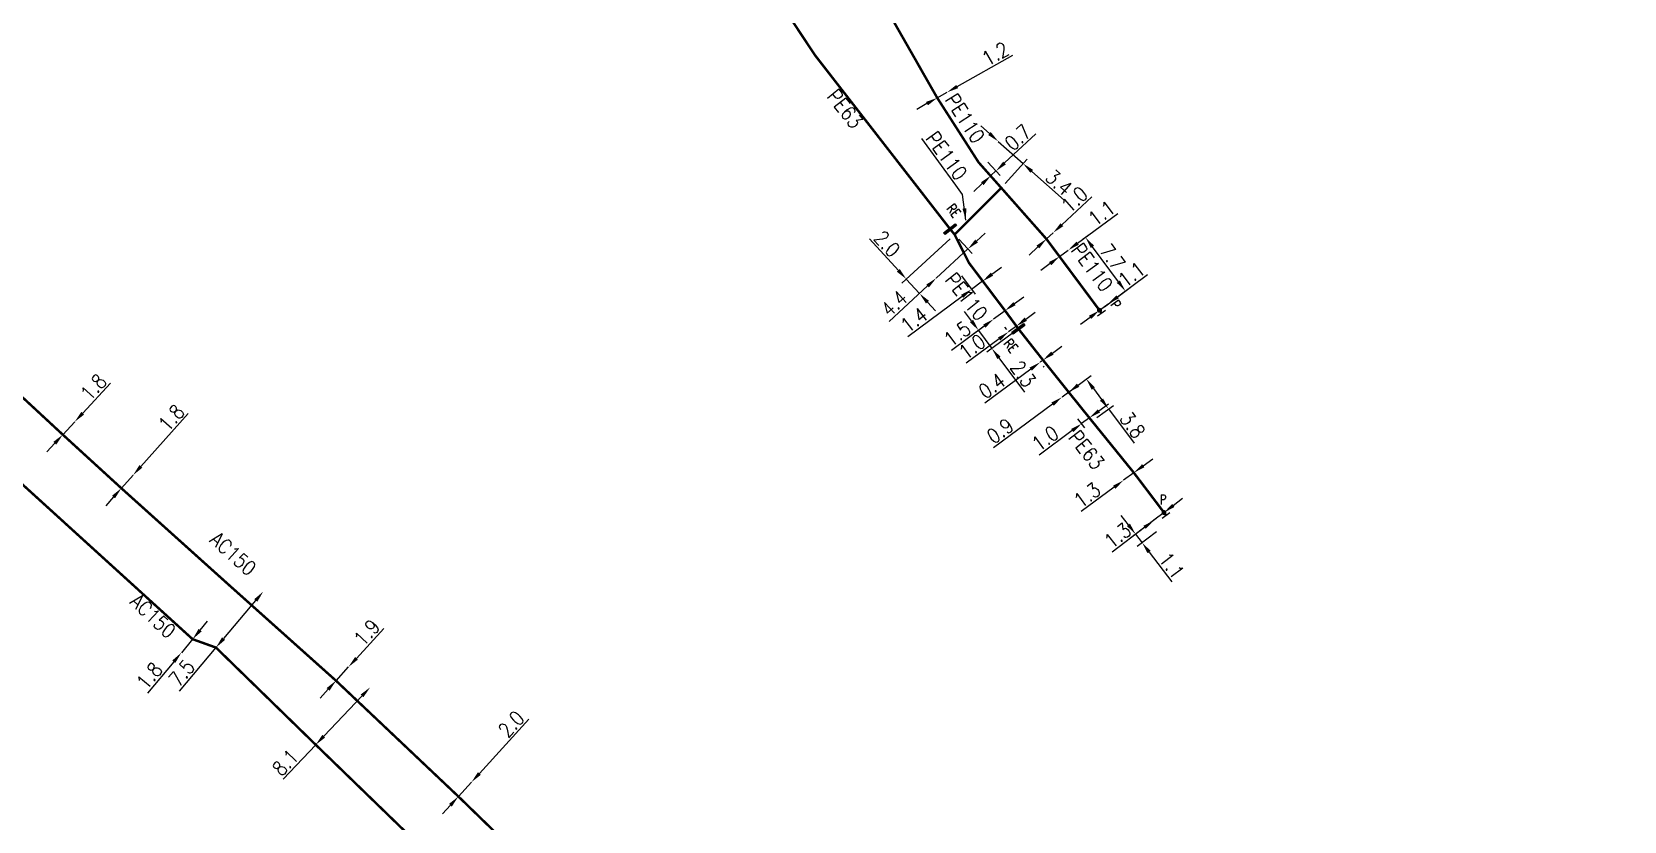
# Model space of a CAD drawing. Header units: millimetres. Extents: x 155997 to 157006, y 121209 to 122008.
# Drawn here: x 156837.2 to 157000.1, y 121465 to 121545.8 of the extents above; entities that cross this region are included whole.
import ezdxf
from ezdxf.enums import TextEntityAlignment as Align

# ---------------------------------------------------------------- set-up
doc = ezdxf.new("R2010")
doc.units = ezdxf.units.MM
doc.linetypes.add('L_25_AP', pattern=[2000, 1000, 1000])
doc.linetypes.add('L_25_PE', pattern=[2000, 1000, 1000])
doc.layers.get('0').update_dxf_attribs({"linetype": 'CONTINUOUS'})
for name, color, linetype in [('L_150', 1, 'CONTINUOUS'), ('L_300', 7, 'CONTINUOUS'), ('L_340', 7, 'CONTINUOUS')]:
    doc.layers.add(name, color=color, linetype=linetype)
doc.styles.add('G_ROMANS', font='ROMANS.SHX', dxfattribs={"width": 0.75})
doc.styles.get("Standard").update_dxf_attribs({"font": 'romans.shx', "width": 0.85})
doc.dimstyles.get("Standard").update_dxf_attribs({"dimtxt": 1.5, "dimasz": 1.2, "dimexe": 0.625, "dimexo": 0.625, "dimgap": 0.25, "dimtad": 1, "dimdec": 1, "dimzin": 0, "dimdsep": 46, "dimtxsty": 'Standard', "dimcen": -0.5, "dimadec": 0, "dimazin": 0, "dimtfac": 1, "dimtdec": 1, "dimtmove": 0, "dimatfit": 3, "dimfxl": 0, "dimtolj": 1, "dimtzin": 0, "dimarcsym": 0})

# ---------------------------------------------------------------- blocks, each defined once
blk = doc.blocks.new('L_340_20')
at = {"linetype": 'Continuous'}
blk.add_hatch(color=0, dxfattribs=at).paths.add_polyline_path([(0.12, 0.75), (-0.12, 0.75), (-0.12, -0.75), (0.12, -0.75)])
at = {"color": 0, "linetype": 'Continuous'}
blk.add_lwpolyline([(-0.12, 0.75), (0.12, 0.75), (0.12, -0.75), (-0.12, -0.75)], close=True, dxfattribs=at)
at = {"color": 0, "linetype": 'Continuous', "width": 0.75}
for tag, height, flags, p in [('RE', 1, 8, (0, 1.87)), ('DEF_LEG', 1.2, 3, (0, -5)), ('DEF_COUP', 1.2, 3, (0, -7.5)), ('DEF_TYPE', 1.2, 3, (0, -10))]:
    blk.add_attdef(tag, text='', height=height, dxfattribs=dict(at, flags=flags)).set_placement(p, align=Align.MIDDLE)
blk = doc.blocks.new('L_300_12')
at = {"color": 0, "linetype": 'Continuous', "const_width": 0.248, "flags": 128}
blk.add_lwpolyline([(-0.13, 0, 1), (0.13, 0, 1)], format="xyb", close=True, dxfattribs=at)
at = {"linetype": 'Continuous', "style": 'G_ROMANS', "width": 0.75}
blk.add_attdef('P', text='', height=1, dxfattribs=at).set_placement((0, 1.33), align=Align.MIDDLE_CENTER)
at = {"color": 0, "linetype": 'Continuous', "width": 0.75, "flags": 3}
for tag, p in [('DEF_LEG', (0, -5)), ('DEF_COUP', (0, -7.5)), ('DEF_TYPE', (0, -10))]:
    blk.add_attdef(tag, text='', height=1.2, dxfattribs=at).set_placement(p, align=Align.MIDDLE)
blk = doc.blocks.new('L_340_07')
at = {"color": 0, "linetype": 'Continuous', "const_width": 0.25, "flags": 128}
blk.add_lwpolyline([(0, 0), (0.35, 0)], dxfattribs=at)
at = {"color": 0, "linetype": 'Continuous', "flags": 128}
blk.add_lwpolyline([(0.35, -0.5), (0.35, 0.5)], dxfattribs=at)
at = {"color": 0, "linetype": 'Continuous', "width": 0.75, "flags": 3}
for tag, p in [('DEF_LEG', (0.72, -3.47)), ('DEF_COUP', (0.72, -5.97)), ('DEF_TYPE', (0.72, -8.47))]:
    blk.add_attdef(tag, text='', height=1.2, dxfattribs=at).set_placement(p, align=Align.MIDDLE)
blk = doc.blocks.new('*D299')
at = {"layer": 'L_150', "color": 0, "linetype": 'Continuous', "lineweight": -2, "transparency": 16777216}
for p, q in [((156946.39, 121506.96), (156947.36, 121507.68)), ((156944.95, 121505.21), (156944.25, 121506.15)), ((156945.43, 121506.25), (156944.62, 121505.65)), ((156945.31, 121506.4), (156945.06, 121506.75)), ((156943.66, 121504.94), (156940.29, 121502.44))]:
    blk.add_line(p, q, dxfattribs=at)
at = {"layer": 'L_150', "color": 0, "linetype": 'Continuous', "transparency": 16777216}
for points in [[(156946.27, 121507.12), (156946.51, 121506.8), (156945.43, 121506.25)], [(156943.54, 121505.1), (156943.78, 121504.78), (156944.62, 121505.65)]]:
    blk.add_solid(points, dxfattribs=at)
at = {"layer": 'L_150', "color": 0, "linetype": 'Continuous', "transparency": 16777216, "insert": (156940.9, 121504.14), "char_height": 1.5, "attachment_point": 5, "rotation": 36.5349}
blk.add_mtext('\\A1;1.0', dxfattribs=at)
blk = doc.blocks.new('*D300')
at = {"layer": 'L_150', "color": 0, "linetype": 'Continuous', "lineweight": -2, "transparency": 16777216}
for p, q in [((156942.93, 121509.37), (156942.93, 121509.37)), ((156944.26, 121509.58), (156945.23, 121510.3)), ((156941.65, 121507.65), (156935.62, 121503.18)), ((156942.24, 121508.86), (156942.24, 121508.86)), ((156943.3, 121508.87), (156942.62, 121508.36))]:
    blk.add_line(p, q, dxfattribs=at)
at = {"layer": 'L_150', "color": 0, "linetype": 'Continuous', "transparency": 16777216}
for points in [[(156944.14, 121509.74), (156944.38, 121509.42), (156943.3, 121508.87)], [(156941.53, 121507.81), (156941.77, 121507.49), (156942.62, 121508.36)]]:
    blk.add_solid(points, dxfattribs=at)
at = {"layer": 'L_150', "color": 0, "linetype": 'Continuous', "transparency": 16777216, "insert": (156936.28, 121504.91), "char_height": 1.5, "attachment_point": 5, "rotation": 36.5349}
blk.add_mtext('\\A1;0.9', dxfattribs=at)
blk = doc.blocks.new('*D301')
at = {"layer": 'L_150', "color": 0, "linetype": 'Continuous', "lineweight": -2, "transparency": 16777216}
for p, q in [((156937.75, 121517.93), (156938.72, 121518.64)), ((156936.79, 121517.21), (156935.62, 121516.35)), ((156934.66, 121515.63), (156931.3, 121513.14))]:
    blk.add_line(p, q, dxfattribs=at)
at = {"layer": 'L_150', "color": 0, "linetype": 'Continuous', "transparency": 16777216}
for points in [[(156937.63, 121518.09), (156937.87, 121517.77), (156936.79, 121517.21)], [(156934.54, 121515.79), (156934.78, 121515.47), (156935.62, 121516.35)]]:
    blk.add_solid(points, dxfattribs=at)
at = {"layer": 'L_150', "color": 0, "linetype": 'Continuous', "transparency": 16777216, "insert": (156931.9, 121514.83), "char_height": 1.5, "attachment_point": 5, "rotation": 36.5961}
blk.add_mtext('\\A1;1.5', dxfattribs=at)
blk = doc.blocks.new('*D302')
at = {"layer": 'L_340', "color": 0, "linetype": 'Continuous', "lineweight": -2, "transparency": 16777216}
for p, q in [((156933.36, 121516.16), (156932.64, 121517.12)), ((156935.12, 121515.98), (156933.57, 121514.82)), ((156934.07, 121515.2), (156935.44, 121513.35)), ((156937.65, 121514.99), (156934.94, 121512.98)), ((156936.16, 121512.39), (156938.76, 121508.88))]:
    blk.add_line(p, q, dxfattribs=at)
at = {"layer": 'L_340', "color": 0, "linetype": 'Continuous', "transparency": 16777216}
for points in [[(156933.52, 121516.28), (156933.19, 121516.04), (156934.07, 121515.2)], [(156936.32, 121512.5), (156936, 121512.27), (156935.44, 121513.35)]]:
    blk.add_solid(points, dxfattribs=at)
at = {"layer": 'L_340', "color": 0, "linetype": 'Continuous', "transparency": 16777216, "insert": (156938.62, 121510.74), "char_height": 1.5, "attachment_point": 5, "rotation": 306.5961}
blk.add_mtext('\\A1;2.3', dxfattribs=at)
blk = doc.blocks.new('*D303')
at = {"layer": 'L_340', "color": 0, "linetype": 'Continuous', "lineweight": -2, "transparency": 16777216}
for p, q in [((156937.78, 121515.86), (156937.58, 121516.13)), ((156938.91, 121516.35), (156939.88, 121517.06)), ((156936.18, 121514.32), (156932.81, 121511.83)), ((156936.97, 121515.27), (156936.77, 121515.54)), ((156937.95, 121515.63), (156937.15, 121515.04))]:
    blk.add_line(p, q, dxfattribs=at)
at = {"layer": 'L_340', "color": 0, "linetype": 'Continuous', "transparency": 16777216}
for points in [[(156938.79, 121516.51), (156939.03, 121516.18), (156937.95, 121515.63)], [(156936.06, 121514.48), (156936.3, 121514.16), (156937.15, 121515.04)]]:
    blk.add_solid(points, dxfattribs=at)
at = {"layer": 'L_340', "color": 0, "linetype": 'Continuous', "transparency": 16777216, "insert": (156933.42, 121513.52), "char_height": 1.5, "attachment_point": 5, "rotation": 36.5346}
blk.add_mtext('\\A1;1.0', dxfattribs=at)
blk = doc.blocks.new('*D304')
at = {"layer": 'L_150', "color": 0, "linetype": 'Continuous', "lineweight": -2, "transparency": 16777216}
for p, q in [((156932.34, 121520.78), (156933.74, 121518.89)), ((156933.46, 121521.61), (156934.86, 121519.73)), ((156935.45, 121520.94), (156936.42, 121521.66)), ((156934.49, 121520.23), (156933.36, 121519.39)), ((156932.4, 121518.68), (156926.84, 121514.55))]:
    blk.add_line(p, q, dxfattribs=at)
at = {"layer": 'L_150', "color": 0, "linetype": 'Continuous', "transparency": 16777216}
for points in [[(156935.33, 121521.1), (156935.57, 121520.78), (156934.49, 121520.23)], [(156932.28, 121518.84), (156932.52, 121518.52), (156933.36, 121519.39)]]:
    blk.add_solid(points, dxfattribs=at)
at = {"layer": 'L_150', "color": 0, "linetype": 'Continuous', "transparency": 16777216, "insert": (156927.47, 121516.26), "char_height": 1.5, "attachment_point": 5, "rotation": 36.5961}
blk.add_mtext('\\A1;1.4', dxfattribs=at)
blk = doc.blocks.new('*D306')
at = {"layer": 'L_340', "color": 0, "linetype": 'Continuous', "lineweight": -2, "transparency": 16777216}
for p, q in [((156944.79, 121524.55), (156945.51, 121525.09)), ((156948.38, 121520.18), (156945.73, 121523.75)), ((156946.95, 121517.62), (156949.6, 121519.59))]:
    blk.add_line(p, q, dxfattribs=at)
at = {"layer": 'L_340', "color": 0, "linetype": 'Continuous', "transparency": 16777216}
for points in [[(156945.89, 121523.87), (156945.57, 121523.63), (156945.01, 121524.72)], [(156948.54, 121520.3), (156948.22, 121520.06), (156949.1, 121519.21)]]:
    blk.add_solid(points, dxfattribs=at)
at = {"layer": 'L_340', "color": 0, "linetype": 'Continuous', "transparency": 16777216, "insert": (156947.76, 121522.69), "char_height": 1.5, "attachment_point": 5, "rotation": 306.6127}
blk.add_mtext('\\A1;7.7', dxfattribs=at)
blk = doc.blocks.new('*D307')
at = {"layer": 'L_340', "color": 0, "linetype": 'Continuous', "lineweight": -2, "transparency": 16777216}
for p, q in [((156948.3, 121518.62), (156951.37, 121520.9)), ((156946.45, 121517.25), (156947.33, 121517.9)), ((156945.49, 121516.53), (156944.52, 121515.81))]:
    blk.add_line(p, q, dxfattribs=at)
at = {"layer": 'L_340', "color": 0, "linetype": 'Continuous', "transparency": 16777216}
for points in [[(156948.18, 121518.78), (156948.42, 121518.46), (156947.33, 121517.9)], [(156945.37, 121516.69), (156945.61, 121516.37), (156946.45, 121517.25)]]:
    blk.add_solid(points, dxfattribs=at)
at = {"layer": 'L_340', "color": 0, "linetype": 'Continuous', "transparency": 16777216, "insert": (156949.72, 121520.92), "char_height": 1.5, "attachment_point": 5, "rotation": 36.6127}
blk.add_mtext('\\A1;1.1', dxfattribs=at)
blk = doc.blocks.new('*D308')
at = {"layer": 'L_150', "color": 0, "linetype": 'Continuous', "lineweight": -2, "transparency": 16777216}
for p, q in [((156944.21, 121524.12), (156948.31, 121527.17)), ((156942.36, 121522.75), (156943.25, 121523.4)), ((156941.4, 121522.03), (156940.44, 121521.32))]:
    blk.add_line(p, q, dxfattribs=at)
at = {"layer": 'L_150', "color": 0, "linetype": 'Continuous', "transparency": 16777216}
for points in [[(156944.09, 121524.28), (156944.33, 121523.96), (156943.25, 121523.4)], [(156941.28, 121522.19), (156941.52, 121521.87), (156942.36, 121522.75)]]:
    blk.add_solid(points, dxfattribs=at)
at = {"layer": 'L_150', "color": 0, "linetype": 'Continuous', "transparency": 16777216, "insert": (156946.66, 121527.19), "char_height": 1.5, "attachment_point": 5, "rotation": 36.6127}
blk.add_mtext('\\A1;1.1', dxfattribs=at)
blk = doc.blocks.new('*D309')
at = {"layer": 'L_150', "color": 0, "linetype": 'Continuous', "lineweight": -2, "transparency": 16777216}
for p, q in [((156942.6, 121526.01), (156945.67, 121528.86)), ((156941.02, 121524.55), (156941.72, 121525.19)), ((156940.14, 121523.73), (156939.26, 121522.91))]:
    blk.add_line(p, q, dxfattribs=at)
at = {"layer": 'L_150', "color": 0, "linetype": 'Continuous', "transparency": 16777216}
for points in [[(156942.46, 121526.16), (156942.74, 121525.86), (156941.72, 121525.19)], [(156940.01, 121523.88), (156940.28, 121523.58), (156941.02, 121524.55)]]:
    blk.add_solid(points, dxfattribs=at)
at = {"layer": 'L_150', "color": 0, "linetype": 'Continuous', "transparency": 16777216, "insert": (156943.89, 121528.58), "char_height": 1.5, "attachment_point": 5, "rotation": 42.8698}
blk.add_mtext('\\A1;1.0', dxfattribs=at)
blk = doc.blocks.new('*D311')
at = {"layer": 'L_150', "color": 0, "linetype": 'Continuous', "lineweight": -2, "transparency": 16777216}
for p, q in [((156936.74, 121532.33), (156939.94, 121535.3)), ((156934.51, 121531.93), (156935.77, 121530.58)), ((156935.02, 121532.41), (156936.28, 121531.05)), ((156935.34, 121531.03), (156935.86, 121531.51)), ((156934.46, 121530.22), (156933.58, 121529.4))]:
    blk.add_line(p, q, dxfattribs=at)
at = {"layer": 'L_150', "color": 0, "linetype": 'Continuous', "transparency": 16777216}
for points in [[(156936.6, 121532.47), (156936.87, 121532.18), (156935.86, 121531.51)], [(156934.33, 121530.36), (156934.6, 121530.07), (156935.34, 121531.03)]]:
    blk.add_solid(points, dxfattribs=at)
at = {"layer": 'L_150', "color": 0, "linetype": 'Continuous', "transparency": 16777216, "insert": (156938.1, 121534.95), "char_height": 1.5, "attachment_point": 5, "rotation": 42.8698}
blk.add_mtext('\\A1;0.7', dxfattribs=at)
blk = doc.blocks.new('*D310')
at = {"layer": 'L_150', "color": 0, "linetype": 'Continuous', "lineweight": -2, "transparency": 16777216}
for p, q in [((156935.2, 121535.34), (156934.3, 121536.14)), ((156936.09, 121534.54), (156938.63, 121532.27)), ((156936.81, 121530.24), (156939.04, 121532.73)), ((156939.52, 121531.47), (156942.82, 121528.51))]:
    blk.add_line(p, q, dxfattribs=at)
at = {"layer": 'L_150', "color": 0, "linetype": 'Continuous', "transparency": 16777216}
for points in [[(156935.33, 121535.49), (156935.06, 121535.19), (156936.09, 121534.54)], [(156939.65, 121531.62), (156939.39, 121531.32), (156938.63, 121532.27)]]:
    blk.add_solid(points, dxfattribs=at)
at = {"layer": 'L_150', "color": 0, "linetype": 'Continuous', "transparency": 16777216, "insert": (156942.29, 121530.33), "char_height": 1.5, "attachment_point": 5, "rotation": 318.1627}
blk.add_mtext('\\A1;3.4', dxfattribs=at)
blk = doc.blocks.new('*D312')
at = {"layer": 'L_150', "color": 0, "linetype": 'Continuous', "lineweight": -2, "transparency": 16777216}
for p, q in [((156931.89, 121540.15), (156937.58, 121543.36)), ((156929.85, 121538.99), (156930.85, 121539.56)), ((156928.8, 121538.4), (156927.76, 121537.81))]:
    blk.add_line(p, q, dxfattribs=at)
at = {"layer": 'L_150', "color": 0, "linetype": 'Continuous', "transparency": 16777216}
for points in [[(156931.8, 121540.32), (156931.99, 121539.98), (156930.85, 121539.56)], [(156928.7, 121538.58), (156928.9, 121538.23), (156929.85, 121538.99)]]:
    blk.add_solid(points, dxfattribs=at)
at = {"layer": 'L_150', "color": 0, "linetype": 'Continuous', "transparency": 16777216, "insert": (156935.79, 121543.5), "char_height": 1.5, "attachment_point": 5, "rotation": 29.4656}
blk.add_mtext('\\A1;1.2', dxfattribs=at)
blk = doc.blocks.new('*D388')
at = {"layer": 'L_150', "color": 0, "linetype": 'Continuous', "lineweight": -2, "transparency": 16777216}
for p, q in [((156870.43, 121481.63), (156873.22, 121484.68)), ((156868.34, 121479.34), (156869.62, 121480.75)), ((156867.53, 121478.46), (156866.72, 121477.57))]:
    blk.add_line(p, q, dxfattribs=at)
at = {"layer": 'L_150', "color": 0, "linetype": 'Continuous', "transparency": 16777216}
for points in [[(156870.29, 121481.77), (156870.58, 121481.5), (156869.62, 121480.75)], [(156867.38, 121478.59), (156867.68, 121478.32), (156868.34, 121479.34)]]:
    blk.add_solid(points, dxfattribs=at)
at = {"layer": 'L_150', "color": 0, "linetype": 'Continuous', "transparency": 16777216, "insert": (156871.49, 121484.27), "char_height": 1.5, "attachment_point": 5, "rotation": 47.5739}
blk.add_mtext('\\A1;1.9', dxfattribs=at)
blk = doc.blocks.new('*D397')
at = {"layer": 'L_150', "color": 0, "linetype": 'Continuous', "lineweight": -2, "transparency": 16777216}
for p, q in [((156871.01, 121477.79), (156867.08, 121473.66)), ((156866.26, 121472.79), (156862.92, 121469.26))]:
    blk.add_line(p, q, dxfattribs=at)
at = {"layer": 'L_150', "color": 0, "linetype": 'Continuous', "transparency": 16777216}
for points in [[(156870.86, 121477.93), (156871.15, 121477.66), (156871.83, 121478.66)], [(156866.94, 121473.8), (156867.23, 121473.52), (156866.26, 121472.79)]]:
    blk.add_solid(points, dxfattribs=at)
at = {"layer": 'L_150', "color": 0, "linetype": 'Continuous', "transparency": 16777216, "insert": (156863.16, 121470.97), "char_height": 1.5, "attachment_point": 5, "rotation": 46.5215}
blk.add_mtext('\\A1;8.1', dxfattribs=at)
blk = doc.blocks.new('*D930')
at = {"layer": 'L_150', "color": 0, "linetype": 'Continuous', "lineweight": -2, "transparency": 16777216}
for p, q in [((156842.43, 121506.72), (156845.28, 121509.79)), ((156840.39, 121504.52), (156841.61, 121505.84)), ((156839.57, 121503.64), (156838.75, 121502.76))]:
    blk.add_line(p, q, dxfattribs=at)
at = {"layer": 'L_150', "color": 0, "linetype": 'Continuous', "transparency": 16777216}
for points in [[(156842.28, 121506.86), (156842.57, 121506.58), (156841.61, 121505.84)], [(156839.42, 121503.78), (156839.72, 121503.51), (156840.39, 121504.52)]]:
    blk.add_solid(points, dxfattribs=at)
at = {"layer": 'L_150', "color": 0, "linetype": 'Continuous', "transparency": 16777216, "insert": (156843.53, 121509.38), "char_height": 1.5, "attachment_point": 5, "rotation": 47.1383}
blk.add_mtext('\\A1;1.8', dxfattribs=at)
blk = doc.blocks.new('*D931')
at = {"layer": 'L_150', "color": 0, "linetype": 'Continuous', "lineweight": -2, "transparency": 16777216}
for p, q in [((156848.38, 121501.28), (156853.23, 121506.69)), ((156846.38, 121499.04), (156847.58, 121500.38)), ((156845.58, 121498.15), (156844.78, 121497.25))]:
    blk.add_line(p, q, dxfattribs=at)
at = {"layer": 'L_150', "color": 0, "linetype": 'Continuous', "transparency": 16777216}
for points in [[(156848.23, 121501.41), (156848.53, 121501.14), (156847.58, 121500.38)], [(156845.43, 121498.28), (156845.73, 121498.01), (156846.38, 121499.04)]]:
    blk.add_solid(points, dxfattribs=at)
at = {"layer": 'L_150', "color": 0, "linetype": 'Continuous', "transparency": 16777216, "insert": (156851.49, 121506.25), "char_height": 1.5, "attachment_point": 5, "rotation": 48.1721}
blk.add_mtext('\\A1;1.8', dxfattribs=at)
blk = doc.blocks.new('*D932')
at = {"layer": 'L_150', "color": 0, "linetype": 'Continuous', "lineweight": -2, "transparency": 16777216}
for p, q in [((156860.12, 121487.55), (156856.84, 121483.65)), ((156856.06, 121482.73), (156852.31, 121478.27))]:
    blk.add_line(p, q, dxfattribs=at)
at = {"layer": 'L_150', "color": 0, "linetype": 'Continuous', "transparency": 16777216}
for points in [[(156859.97, 121487.68), (156860.28, 121487.42), (156860.9, 121488.46)], [(156856.68, 121483.78), (156856.99, 121483.52), (156856.06, 121482.73)]]:
    blk.add_solid(points, dxfattribs=at)
at = {"layer": 'L_150', "color": 0, "linetype": 'Continuous', "transparency": 16777216, "insert": (156852.56, 121480.13), "char_height": 1.5, "attachment_point": 5, "rotation": 49.869}
blk.add_mtext('\\A1;7.5', dxfattribs=at)
blk = doc.blocks.new('*D933')
at = {"layer": 'L_150', "color": 0, "linetype": 'Continuous', "lineweight": -2, "transparency": 16777216}
for p, q in [((156883.01, 121469.85), (156888.08, 121475.4)), ((156880.86, 121467.49), (156882.2, 121468.96)), ((156880.05, 121466.6), (156879.24, 121465.71))]:
    blk.add_line(p, q, dxfattribs=at)
at = {"layer": 'L_150', "color": 0, "linetype": 'Continuous', "transparency": 16777216}
for points in [[(156882.86, 121469.98), (156883.16, 121469.71), (156882.2, 121468.96)], [(156879.9, 121466.73), (156880.19, 121466.46), (156880.86, 121467.49)]]:
    blk.add_solid(points, dxfattribs=at)
at = {"layer": 'L_150', "color": 0, "linetype": 'Continuous', "transparency": 16777216, "insert": (156886.27, 121474.9), "char_height": 1.5, "attachment_point": 5, "rotation": 47.6126}
blk.add_mtext('\\A1;2.0', dxfattribs=at)
blk = doc.blocks.new('*D934')
at = {"layer": 'L_150', "color": 0, "linetype": 'Continuous', "lineweight": -2, "transparency": 16777216}
for p, q in [((156854.44, 121484.51), (156855.2, 121485.43)), ((156853.67, 121483.59), (156852.52, 121482.21)), ((156851.75, 121481.28), (156849.07, 121478.07))]:
    blk.add_line(p, q, dxfattribs=at)
at = {"layer": 'L_150', "color": 0, "linetype": 'Continuous', "transparency": 16777216}
for points in [[(156854.28, 121484.64), (156854.59, 121484.38), (156853.67, 121483.59)], [(156851.59, 121481.41), (156851.9, 121481.16), (156852.52, 121482.21)]]:
    blk.add_solid(points, dxfattribs=at)
at = {"layer": 'L_150', "color": 0, "linetype": 'Continuous', "transparency": 16777216, "insert": (156849.25, 121479.85), "char_height": 1.5, "attachment_point": 5, "rotation": 50.1981}
blk.add_mtext('\\A1;1.8', dxfattribs=at)
blk = doc.blocks.new('*D957')
at = {"layer": 'L_150', "color": 0, "linetype": 'Continuous', "lineweight": -2, "transparency": 16777216}
for p, q in [((156925.87, 121521.33), (156922.91, 121524.55)), ((156931.17, 121524.58), (156926.22, 121520.02)), ((156928.04, 121518.97), (156926.68, 121520.45)), ((156928.85, 121518.09), (156929.66, 121517.21))]:
    blk.add_line(p, q, dxfattribs=at)
at = {"layer": 'L_150', "color": 0, "linetype": 'Continuous', "transparency": 16777216}
for points in [[(156926.02, 121521.47), (156925.72, 121521.2), (156926.68, 121520.45)], [(156929, 121518.22), (156928.7, 121517.95), (156928.04, 121518.97)]]:
    blk.add_solid(points, dxfattribs=at)
at = {"layer": 'L_150', "color": 0, "linetype": 'Continuous', "transparency": 16777216, "insert": (156924.72, 121524.06), "char_height": 1.5, "attachment_point": 5, "rotation": 312.6056}
blk.add_mtext('\\A1;2.0', dxfattribs=at)
blk = doc.blocks.new('*D958')
at = {"layer": 'L_150', "color": 0, "linetype": 'Continuous', "lineweight": -2, "transparency": 16777216}
for p, q in [((156932.06, 121524.54), (156933.41, 121523.07)), ((156933.87, 121524.34), (156934.76, 121525.15)), ((156932.99, 121523.53), (156929.75, 121520.55)), ((156928.87, 121519.74), (156924.92, 121516.11))]:
    blk.add_line(p, q, dxfattribs=at)
at = {"layer": 'L_150', "color": 0, "linetype": 'Continuous', "transparency": 16777216}
for points in [[(156933.74, 121524.49), (156934.01, 121524.19), (156932.99, 121523.53)], [(156928.73, 121519.88), (156929, 121519.59), (156929.75, 121520.55)]]:
    blk.add_solid(points, dxfattribs=at)
at = {"layer": 'L_150', "color": 0, "linetype": 'Continuous', "transparency": 16777216, "insert": (156925.44, 121517.94), "char_height": 1.5, "attachment_point": 5, "rotation": 42.6056}
blk.add_mtext('\\A1;4.4', dxfattribs=at)
blk = doc.blocks.new('*D959')
at = {"layer": 'L_150', "color": 0, "linetype": 'Continuous', "lineweight": -2, "transparency": 16777216}
for p, q in [((156941.63, 121512.87), (156942.59, 121513.58)), ((156939.42, 121511.23), (156934.73, 121507.74)), ((156940.67, 121512.15), (156940.39, 121511.94)), ((156940.7, 121511.52), (156940.76, 121511.44)), ((156940.98, 121511.73), (156941.04, 121511.65))]:
    blk.add_line(p, q, dxfattribs=at)
at = {"layer": 'L_150', "color": 0, "linetype": 'Continuous', "transparency": 16777216}
for points in [[(156941.51, 121513.03), (156941.75, 121512.71), (156940.67, 121512.15)], [(156939.3, 121511.39), (156939.54, 121511.07), (156940.39, 121511.94)]]:
    blk.add_solid(points, dxfattribs=at)
at = {"layer": 'L_150', "color": 0, "linetype": 'Continuous', "transparency": 16777216, "insert": (156935.43, 121509.51), "char_height": 1.5, "attachment_point": 5, "rotation": 36.5961}
blk.add_mtext('\\A1;0.4', dxfattribs=at)
blk = doc.blocks.new('*D1277')
at = {"layer": 'L_340', "color": 0, "linetype": 'Continuous', "lineweight": -2, "transparency": 16777216}
for p, q in [((156954, 121497.28), (156954.95, 121498.01)), ((156953.05, 121496.55), (156952.02, 121495.76)), ((156951.06, 121495.03), (156947.74, 121492.49))]:
    blk.add_line(p, q, dxfattribs=at)
at = {"layer": 'L_340', "color": 0, "linetype": 'Continuous', "transparency": 16777216}
for points in [[(156953.88, 121497.44), (156954.12, 121497.12), (156953.05, 121496.55)], [(156950.94, 121495.19), (156951.18, 121494.88), (156952.02, 121495.76)]]:
    blk.add_solid(points, dxfattribs=at)
at = {"layer": 'L_340', "color": 0, "linetype": 'Continuous', "transparency": 16777216, "insert": (156948.31, 121494.19), "char_height": 1.5, "attachment_point": 5, "rotation": 37.4225}
blk.add_mtext('\\A1;1.3', dxfattribs=at)
blk = doc.blocks.new('*D1278')
at = {"layer": 'L_340', "color": 0, "linetype": 'Continuous', "lineweight": -2, "transparency": 16777216}
for p, q in [((156949.41, 121495.29), (156948.68, 121496.25)), ((156952.55, 121496.17), (156949.64, 121493.96)), ((156952.28, 121494.59), (156950.31, 121493.08)), ((156950.14, 121494.34), (156950.81, 121493.46)), ((156951.53, 121492.51), (156953.85, 121489.46))]:
    blk.add_line(p, q, dxfattribs=at)
at = {"layer": 'L_340', "color": 0, "linetype": 'Continuous', "transparency": 16777216}
for points in [[(156949.57, 121495.41), (156949.25, 121495.17), (156950.14, 121494.34)], [(156951.69, 121492.63), (156951.37, 121492.38), (156950.81, 121493.46)]]:
    blk.add_solid(points, dxfattribs=at)
at = {"layer": 'L_340', "color": 0, "linetype": 'Continuous', "transparency": 16777216, "insert": (156953.85, 121491.11), "char_height": 1.5, "attachment_point": 5, "rotation": 307.2797}
blk.add_mtext('\\A1;1.1', dxfattribs=at)
blk = doc.blocks.new('*D1279')
at = {"layer": 'L_150', "color": 0, "linetype": 'Continuous', "lineweight": -2, "transparency": 16777216}
for p, q in [((156943.12, 121508.73), (156945.61, 121510.58)), ((156945.82, 121509.24), (156946.66, 121508.12)), ((156946.19, 121506.27), (156947.88, 121507.52)), ((156947.37, 121507.15), (156949.98, 121503.64))]:
    blk.add_line(p, q, dxfattribs=at)
at = {"layer": 'L_150', "color": 0, "linetype": 'Continuous', "transparency": 16777216}
for points in [[(156945.98, 121509.36), (156945.66, 121509.12), (156945.11, 121510.21)], [(156946.82, 121508.23), (156946.5, 121508), (156947.37, 121507.15)]]:
    blk.add_solid(points, dxfattribs=at)
at = {"layer": 'L_150', "color": 0, "linetype": 'Continuous', "transparency": 16777216, "insert": (156949.84, 121505.51), "char_height": 1.5, "attachment_point": 5, "rotation": 306.5443}
blk.add_mtext('\\A1;3.8', dxfattribs=at)
blk = doc.blocks.new('*D1280')
at = {"layer": 'L_150', "color": 0, "linetype": 'Continuous', "lineweight": -2, "transparency": 16777216}
for p, q in [((156950.93, 121501.34), (156951.89, 121502.06)), ((156949.96, 121500.63), (156948.92, 121499.86)), ((156947.95, 121499.14), (156944.59, 121496.65))]:
    blk.add_line(p, q, dxfattribs=at)
at = {"layer": 'L_150', "color": 0, "linetype": 'Continuous', "transparency": 16777216}
for points in [[(156950.81, 121501.5), (156951.05, 121501.18), (156949.96, 121500.63)], [(156947.84, 121499.3), (156948.07, 121498.98), (156948.92, 121499.86)]]:
    blk.add_solid(points, dxfattribs=at)
at = {"layer": 'L_150', "color": 0, "linetype": 'Continuous', "transparency": 16777216, "insert": (156945.19, 121498.34), "char_height": 1.5, "attachment_point": 5, "rotation": 36.5349}
blk.add_mtext('\\A1;1.3', dxfattribs=at)

msp = doc.modelspace()

# ---------------------------------------------------------------- linework, layer by layer
at = {"layer": 'L_150', "linetype": 'L_25_AP', "ltscale": 0.5, "const_width": 0.25, "flags": 128}
for points in [[(156671.39, 121622.39), (156676.34, 121619.56), (156682.82, 121615.71), (156682.82, 121615.71), (156686.07, 121613.73), (156692.38, 121610.26), (156700.93, 121604.98), (156704.97, 121602.48), (156722.33, 121591.8), (156746.46, 121577.11), (156754.8, 121571.52), (156765.42, 121564.27), (156775.05, 121557.21), (156777.32, 121554.99), (156784.86, 121547.6), (156789.41, 121543.15), (156796.85, 121535.91), (156825.4, 121509.22), (156833.7, 121501.76), (156853.67, 121483.59), (156856.06, 121482.73), (156866.26, 121472.79), (156880.44, 121459.04), (156895.21, 121445.04), (156915.36, 121419.31), (156927.43, 121402.43)], [(156682.82, 121615.71), (156686.26, 121622.69), (156700.91, 121613.98), (156710.34, 121608.3), (156722.6, 121600.74), (156740.3, 121589.92), (156749.24, 121583.91), (156769.42, 121570.91), (156771.99, 121568.95), (156783.78, 121560), (156784.5, 121559.45), (156787.48, 121555.99), (156794.47, 121547.95), (156794.24, 121547.71), (156795.69, 121546.32), (156795.91, 121546.57), (156802.94, 121539.07), (156802.94, 121539.07), (156813.26, 121529.54), (156822.38, 121521.14), (156829.66, 121514.47), (156840.39, 121504.52), (156846.38, 121499.04), (156846.38, 121499.04), (156857.23, 121489.28), (156868.34, 121479.34), (156880.86, 121467.49), (156890.43, 121458.19), (156901.29, 121447.93), (156907.26, 121440.83), (156910.63, 121436.31), (156931.96, 121407.52), (156943.79, 121392.41), (156943.79, 121392.41), (156944.31, 121392.19), (156949.64, 121390.13), (156994, 121373.41), (157000, 121371.15)]]:
    msp.add_lwpolyline(points, dxfattribs=at)
at = {"layer": 'L_150', "linetype": 'L_25_PE', "ltscale": 0.5, "const_width": 0.25, "flags": 128}
for points in [[(156953.05, 121496.55), (156949.96, 121500.63), (156945.69, 121505.9), (156945.69, 121505.9), (156943.3, 121508.87), (156940.61, 121512.23), (156938.15, 121515.36), (156936.79, 121517.21), (156933.09, 121522.11), (156931.63, 121525), (156931.17, 121525.56), (156917.35, 121543.35), (156913.11, 121549.75), (156907.91, 121558.57), (156898.62, 121574.41), (156897.36, 121576.84), (156894.87, 121579.92), (156895.1, 121580.39)], [(156946.45, 121517.25), (156942.36, 121522.75), (156941.02, 121524.55), (156936.4, 121529.78), (156934.08, 121532.39), (156929.85, 121538.99), (156924.58, 121548.23), (156920.02, 121556.57), (156913.77, 121567.82), (156912.44, 121570.52)], [(156936.4, 121529.78), (156931.63, 121525)]]:
    msp.add_lwpolyline(points, dxfattribs=at)

# ---------------------------------------------------------------- block references
at = {"layer": 'L_300'}
ref = msp.add_blockref('L_300_12', (156946.45, 121517.25), dxfattribs=dict(at, rotation=126.6126882500524))
ref.add_attrib('P', 'P', dxfattribs={"layer": '0', "linetype": 'Continuous', "height": 1, "rotation": 306.6127, "style": 'G_ROMANS', "width": 0.75}).set_placement((156948.13, 121517.83), align=Align.MIDDLE_CENTER)
at = {"layer": 'L_300', "ltscale": 0.5}
ref = msp.add_blockref('L_300_12', (156953.05, 121496.55), dxfattribs=dict(at, rotation=3.559282640664047))
ref.add_attrib('P', 'P', dxfattribs={"layer": '0', "linetype": 'Continuous', "height": 1, "style": 'G_ROMANS', "width": 0.75}).set_placement((156952.96, 121497.88), align=Align.MIDDLE_CENTER)
at = {"layer": 'L_340'}
ref = msp.add_blockref('L_340_20', (156931.17, 121525.56), dxfattribs=dict(at, rotation=127.9155899933934))
ref.add_attrib('RE', 'RE', dxfattribs={"layer": '0', "color": 0, "linetype": 'Continuous', "height": 1, "rotation": 307.8618, "width": 0.75}).set_placement((156931.53, 121527.43), align=Align.MIDDLE)
for p, rotation in [((156946.45, 121517.25), 306.6126882534202), ((156953.05, 121496.55), 305.9052588991564)]:
    msp.add_blockref('L_340_07', p, dxfattribs=dict(at, rotation=rotation))
ref = msp.add_blockref('L_340_20', (156938.15, 121515.36), dxfattribs=dict(at, rotation=126.4839437777737))
ref.add_attrib('RE', 'RE', dxfattribs={"layer": '0', "color": 0, "linetype": 'Continuous', "height": 1, "rotation": 308.4207, "width": 0.75}).set_placement((156937.39, 121513.61), align=Align.MIDDLE)

# ---------------------------------------------------------------- texts
at = {"layer": 'L_150', "linetype": 'Continuous', "width": 0.85}
for s, rotation, p in [('PE63', 308.3644, (156918.47, 121539.11)), ('PE110', 302.6817, (156930.59, 121538.79)), ('PE110', 306.6127, (156943.47, 121523.39)), ('PE110', 308.3644, (156930.55, 121520.32)), ('PE63', 308.3644, (156943.18, 121504.2)), ('AC150', 317.954, (156855.32, 121493.59)), ('AC150', 316.4599, (156847.16, 121487.27))]:
    msp.add_text(s, height=1.5, rotation=rotation, dxfattribs=at).set_placement(p)
at = {"layer": 'L_150', "linetype": 'Continuous', "ltscale": 0.5, "insert": (156931.8, 121530.41), "char_height": 1.5, "attachment_point": 9, "rotation": 305.9915}
msp.add_mtext('\\A1;PE110', dxfattribs=at)

# ---------------------------------------------------------------- dimensions: what is measured, and where the dimension line sits
at = {"layer": 'L_150', "linetype": 'Continuous'}
for base, p1, p2, angle, override, picture, middle in [((156930.8487, 121539.5597), (156929.8475, 121538.994), (156930.8487, 121539.5597), 209.4656, {"dimatfit": 0}, '*D312', (156936.2802, 121542.6284)), ((156935.86, 121531.51), (156934.08, 121532.39), (156934.6, 121532.87), 222.8698, {"dimatfit": 0}, '*D311', (156938.78, 121534.22)), ((156936.09, 121534.54), (156936.4, 121529.78), (156936.09, 121534.54), 318.1627, {"dimatfit": 0}, '*D310', (156941.62, 121529.59)), ((156941.72, 121525.19), (156941.02, 121524.55), (156941.72, 121525.19), 222.8698, {"dimscale": 1, "dimlfac": 1, "dimlunit": 2, "dimatfit": 0}, '*D309', (156944.57, 121527.84)), ((156943.25, 121523.4), (156942.36, 121522.75), (156943.25, 121523.4), 216.6127, {"dimatfit": 0}, '*D308', (156947.26, 121526.39)), ((156928.04, 121518.97), (156931.63, 121525), (156928.04, 121518.97), 132.6056, {"dimatfit": 0}, '*D957', (156923.98, 121523.38)), ((156929.75, 121520.55), (156931.63, 121525), (156929.75, 121520.55), 42.6056, {"dimatfit": 0}, '*D958', (156926.11, 121517.2)), ((156933.36, 121519.39), (156933.09, 121522.11), (156931.96, 121521.28), 36.5961, {"dimatfit": 0}, '*D304', (156928.07, 121515.46)), ((156935.62, 121516.35), (156936.79, 121517.21), (156935.62, 121516.35), 36.5961, {"dimatfit": 0}, '*D301', (156932.5, 121514.03)), ((156940.39, 121511.94), (156940.61, 121512.23), (156940.33, 121512.02), 36.5961, {"dimatfit": 0}, '*D959', (156936.03, 121508.71)), ((156942.62, 121508.36), (156943.3, 121508.87), (156942.62, 121508.36), 36.5349, {"dimatfit": 0}, '*D300', (156936.87, 121504.1)), ((156944.62, 121505.65), (156945.69, 121505.9), (156945.33, 121504.71), 36.5349, {"dimatfit": 0}, '*D299', (156941.49, 121503.33)), ((156948.92, 121499.86), (156949.96, 121500.63), (156948.92, 121499.86), 36.5349, {"dimexe": 0.625, "dimexo": 0.625}, '*D1280', (156945.79, 121497.54))]:
    dim = msp.add_linear_dim(base=base, p1=p1, p2=p2, angle=angle, dimstyle='Standard', override=override, dxfattribs=at)
    dim.commit()
    dim.dimension.update_dxf_attribs({"geometry": picture, "text_midpoint": middle, "dimtype": 160})
for base, p1, p2, angle, picture, middle in [((156841.61, 121505.84), (156840.39, 121504.52), (156841.61, 121505.84), 227.1383, '*D930', (156844.26, 121508.69)), ((156945.11, 121510.21), (156945.69, 121505.9), (156942.62, 121508.36), 306.5443, '*D1279', (156949.03, 121504.91)), ((156847.58, 121500.38), (156846.38, 121499.04), (156847.58, 121500.38), 228.1721, '*D931', (156852.23, 121505.58)), ((156860.9, 121488.46), (156856.06, 121482.73), (156860.9, 121488.46), 229.869, '*D932', (156853.33, 121479.49)), ((156852.52, 121482.21), (156853.67, 121483.59), (156852.52, 121482.21), 50.1981, '*D934', (156850.02, 121479.21)), ((156869.62, 121480.75), (156868.34, 121479.34), (156869.62, 121480.75), 227.5739, '*D388', (156872.23, 121483.6)), ((156871.83, 121478.66), (156866.26, 121472.79), (156871.83, 121478.66), 226.5215, '*D397', (156863.88, 121470.28)), ((156882.2, 121468.96), (156880.86, 121467.49), (156882.2, 121468.96), 227.6126, '*D933', (156887.01, 121474.23))]:
    dim = msp.add_linear_dim(base=base, p1=p1, p2=p2, angle=angle, dimstyle='Standard', dxfattribs=at)
    dim.commit()
    dim.dimension.update_dxf_attribs({"geometry": picture, "text_midpoint": middle, "dimtype": 160})
at = {"layer": 'L_340', "linetype": 'Continuous'}
dim = msp.add_linear_dim(base=(156945.01, 121524.72), p1=(156946.45, 121517.25), p2=(156944.28, 121524.17), angle=306.6127, text='7.7', dimstyle='Standard', override={"dimatfit": 0}, dxfattribs=at)
dim.commit()
dim.dimension.update_dxf_attribs({"geometry": '*D306', "text_midpoint": (156946.96, 121522.09), "dimtype": 160})
for base, p1, p2, angle, override, picture, middle in [((156947.33, 121517.9), (156946.45, 121517.25), (156947.33, 121517.9), 216.6127, {"dimscale": 1, "dimlfac": 1, "dimlunit": 2, "dimatfit": 0}, '*D307', (156950.31, 121520.12)), ((156937.15, 121515.04), (156938.15, 121515.36), (156937.35, 121514.77), 36.5346, {"dimatfit": 0}, '*D303', (156934.02, 121512.72)), ((156934.07, 121515.2), (156938.16, 121515.36), (156935.62, 121516.35), 306.5961, {"dimatfit": 0}, '*D302', (156937.82, 121510.15)), ((156950.14, 121494.34), (156952.78, 121494.96), (156953.05, 121496.55), 307.2797, {"dimexe": 0.625, "dimexo": 0.625}, '*D1278', (156953.06, 121490.51))]:
    dim = msp.add_linear_dim(base=base, p1=p1, p2=p2, angle=angle, dimstyle='Standard', override=override, dxfattribs=at)
    dim.commit()
    dim.dimension.update_dxf_attribs({"geometry": picture, "text_midpoint": middle, "dimtype": 160})
dim = msp.add_linear_dim(base=(156952.02, 121495.76), p1=(156953.05, 121496.55), p2=(156952.02, 121495.76), angle=37.4225, dimstyle='Standard', dxfattribs=at)
dim.commit()
dim.dimension.update_dxf_attribs({"geometry": '*D1277', "text_midpoint": (156948.92, 121493.4), "dimtype": 160})

# ---------------------------------------------------------------- leaders
at = {"layer": 'L_150', "linetype": 'Continuous', "ltscale": 0.5, "annotation_type": 0, "has_hookline": 1, "hookline_direction": 1, "text_width": 5.65, "horizontal_direction": (0.587665, -0.809105, 0)}
msp.add_leader([(156932.78, 121526.48), (156932.45, 121529.09), (156931.75, 121530.06)], dimstyle='Standard', dxfattribs=at)

doc.saveas('drawing.dxf')
